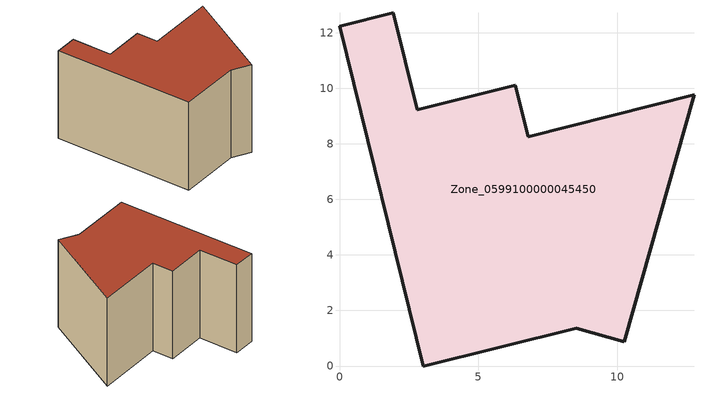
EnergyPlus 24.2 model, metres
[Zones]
Zone_0599100000045450
 floor ground (C_G): 6.33,10.11 6.8,8.26 12.76,9.76 10.25,0.87 8.53,1.36 3.02,0 0,12.23 1.93,12.71 2.8,9.23 z0
 wall outside (C_F): 1.93,12.71 0,12.23 3.02,0 8.53,1.36 10.25,0.87 12.76,9.76 6.8,8.26 6.33,10.11 2.8,9.23 1.93,12.71 z0:8.23
 roof outside (C_R): 2.8,9.23 1.93,12.71 0,12.23 3.02,0 8.53,1.36 10.25,0.87 12.76,9.76 6.8,8.26 6.33,10.11 z8.23
[BUILDING]
Pand.0599100000045450: North Axis=0; Terrain=City; Loads Convergence Tolerance Value=0.04; Temperature Convergence Tolerance Value=0.4; Solar Distribution=FullExterior; Maximum Number of Warmup Days=25; Minimum Number of Warmup Days=1
[Site:Location]
Rotterdam.The.Hague.AP_ZH_NLD Design_Conditions: Latitude=51.96; Longitude=4.45; Time Zone=1; Elevation=-4.5
[SITE:GROUNDTEMPERATURE:BUILDINGSURFACE]
18, 18, 18, 18, 18, 18, 18, 18, 18, 18, 18, 18
[MATERIAL] Thermal Absorptance=0.9; Solar Absorptance=0.7; Visible Absorptance=0.7
Name | Roughness | Thickness | Conductivity | Density | Specific Heat
G.TI.1975-1991 | MediumSmooth | 0.15 | 0.288461 | 540 | 1210
F.TI.1975-1991 | Rough | 0.3 | 0.230769 | 1920 | 840
R.TI.1975-1991 | MediumRough | 0.2 | 0.153846 | 1500 | 1000
[CONSTRUCTION]
C_G: G.TI.1975-1991
C_F: F.TI.1975-1991
C_R: R.TI.1975-1991
[ZONE]
Zone_0599100000045450: Type=1; Multiplier=1; Ceiling Height=Autocalculate; Volume=Autocalculate; Floor Area=autocalculate; Part of Total Floor Area=Yes
[ZONEINFILTRATION:DESIGNFLOWRATE]
Infil_Zone_0599100000045450: Zone or ZoneList or Space or SpaceList=Zone_0599100000045450; Schedule=AlwaysOn; Design Flow Rate Calculation Method=Flow/Area; Flow Rate per Floor Area=0.003; Constant Term Coefficient=1; Temperature Term Coefficient=0; Velocity Term Coefficient=0; Velocity Squared Term Coefficient=0
[HVACTEMPLATE:ZONE:IDEALLOADSAIRSYSTEM]
Zone_0599100000045450: Maximum Heating Supply Air Temperature=50; Minimum Cooling Supply Air Temperature=13; Maximum Heating Supply Air Humidity Ratio=0.0156; Minimum Cooling Supply Air Humidity Ratio=0.0077; Heating Limit=NoLimit; Cooling Limit=NoLimit; Dehumidification Control Type=ConstantSensibleHeatRatio; Cooling Sensible Heat Ratio=0.7; Dehumidification Setpoint=60; Humidification Control Type=None; Humidification Setpoint=30; Outdoor Air Method=None; Outdoor Air Flow Rate per Person=0.00944; Outdoor Air Flow Rate per Zone Floor Area=0; Outdoor Air Flow Rate per Zone=0; Demand Controlled Ventilation Type=None; Outdoor Air Economizer Type=NoEconomizer; Heat Recovery Type=None; Sensible Heat Recovery Effectiveness=0.7; Latent Heat Recovery Effectiveness=0.65
[ZONECONTROL:THERMOSTAT]
ThermostatControl_Zone_0599100000045450: Zone or ZoneList=Zone_0599100000045450; Control Type Schedule=DualSetpointControlType; Control 1=Thermostat_Zone_0599100000045450; Temperature Difference Between Cutout And Setpoint=0
[THERMOSTATSETPOINT:DUALSETPOINT]
Thermostat_Zone_0599100000045450: Heating Setpoint Temperature Schedule=HeatingSetpoint_Zone_0599100000045450; Cooling Setpoint Temperature Schedule=CoolingSetpoint_Zone_0599100000045450
[SCHEDULE:COMPACT]
HeatingSetpoint_Zone_0599100000045450: Through: 12/31, For: AllDays, Until: 24:00, 21
CoolingSetpoint_Zone_0599100000045450: Through: 12/31, For: AllDays, Until: 24:00, 24
DualSetpointControlType: Through: 12/31, For: AllDays, Until: 24:00, 4
AlwaysOn: Through: 12/31, For: AllDays, Until: 24:00, 1
